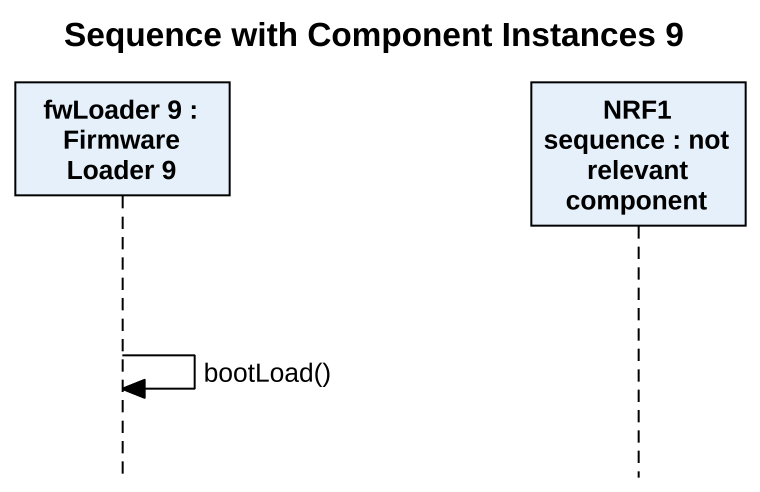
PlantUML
@startuml
title Sequence with Component Instances 9
hide footbox
participant "fwLoader 9 : Firmware Loader 9" as fwLoader_9
participant "NRF1 sequence : not relevant component" as NRF1_sequence

fwLoader_9 -> fwLoader_9 : bootLoad()
@enduml
